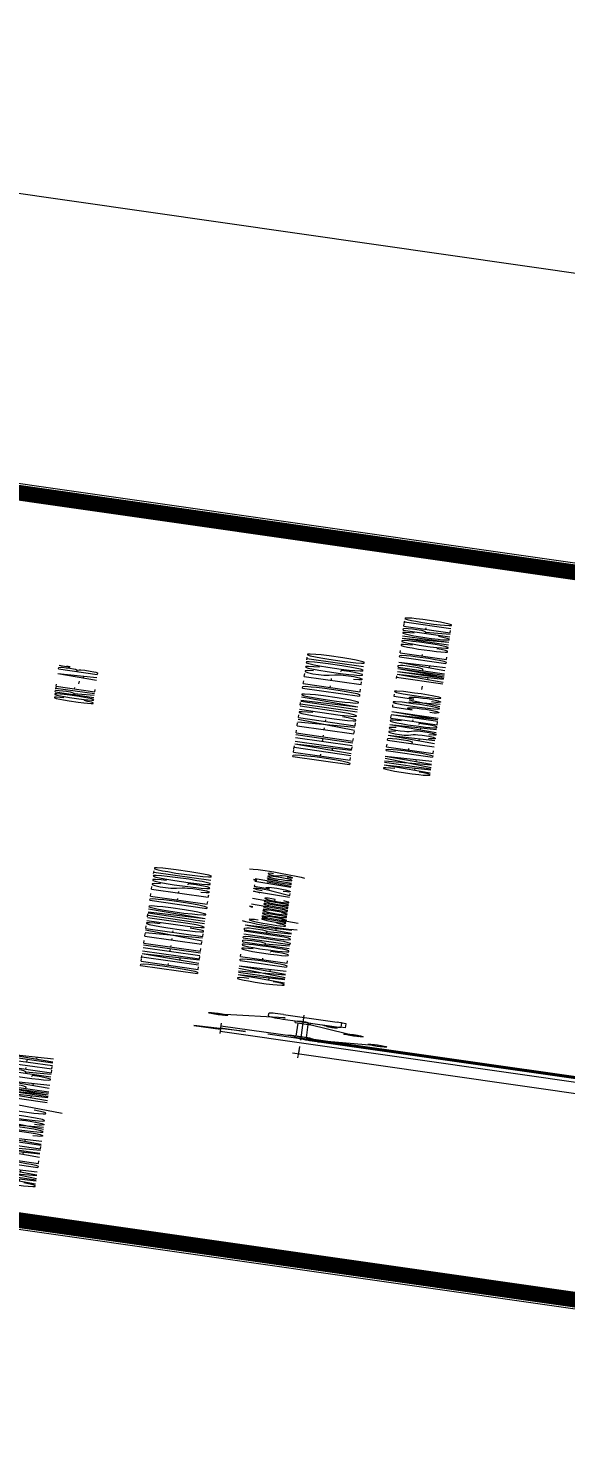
# Model space of a CAD drawing. Header units: millimetres. Extents: x -361192058 to 101130107379, y -14071650034 to 19218552450.
# Drawn here: x -134143 to -133939, y 40450 to 40991 of the extents above; entities that cross this region are included whole.
import ezdxf
from ezdxf.enums import TextEntityAlignment as Align

# ---------------------------------------------------------------- set-up
doc = ezdxf.new("R2010")
doc.units = ezdxf.units.MM
doc.header["$LTSCALE"] = 0.5
doc.linetypes.add('CENTER2', pattern=[28.575, 19.05, -3.175, 3.175, -3.175])
for name, color, linetype in [('02', 2, 'Continuous'), ('DETALLHES_HIDRAULICO', 4, 'Continuous'), ('TXT_0', 7, 'Continuous'), ('TXT_1', 3, 'Continuous'), ('TXT_2', 6, 'Continuous')]:
    doc.layers.add(name, color=color, linetype=linetype)
doc.styles.add('ADITIVOCAD', font='ROMANS.shx')
doc.styles.get("Standard").update_dxf_attribs({"font": 'txt.shx', "height": 0.12})

# ---------------------------------------------------------------- blocks, each defined once
blk = doc.blocks.new('_ARCHTICK')
at = {"color": 0, "linetype": 'ByBlock', "const_width": 0.15}
blk.add_lwpolyline([(-0.5, -0.5), (0.5, 0.5)], dxfattribs=at)
blk = doc.blocks.new('ADS_DET_CG125L')
at = {"layer": 'TXT_2', "style": 'ADITIVOCAD'}
for s, height, p in [('DETALHE EXECUTIVO DE ESGOTO', 0.055, (0.4912, 0.0848)), ('CAIXA DE GORDURA', 0.045, (0.4912, 0.0012))]:
    blk.add_text(s, height=height, dxfattribs=at).set_placement(p)
at = {"layer": 'TXT_2', "style": 'ADITIVOCAD', "oblique": 20}
blk.add_text('(Capacidade 125 litros)', height=0.035, dxfattribs=at).set_placement((1.1981, 0.0079))
blk = doc.blocks.new('ADS_DET_CP50')
at = {"layer": 'TXT_1', "style": 'ADITIVOCAD'}
blk.add_text('CORTE - A B`', height=0.0375, dxfattribs=at).set_placement((0.8434, 0.3431), align=Align.MIDDLE)
at = {"layer": 'TXT_2', "style": 'ADITIVOCAD'}
for s, height, p in [('DETALHE EXECUTIVO DE ESGOTO', 0.055, (0.3303, 0.0723)), ('CAIXA DE PASSAGEM 50x50 - TAMPA DE CONCRETO', 0.045, (0.3295, -0.0055))]:
    blk.add_text(s, height=height, dxfattribs=at).set_placement(p)
blk = doc.blocks.new('APROVADO QUADRA 21.2 MBVII')
at = {"lineweight": 18}
blk.add_lwpolyline([(3864.7239, 2517.8679), (4064.6387, 2517.8679), (4064.6387, 2359.9753), (3864.7239, 2359.9753)], close=True, dxfattribs=at)
at = {"layer": '02', "lineweight": 18}
blk.add_lwpolyline([(3979.6187, 2385.7337), (4040.8187, 2385.7337), (4040.8187, 2430.2837), (3979.6187, 2430.2837)], close=True, dxfattribs=at)
at = {"layer": '02', "lineweight": 18, "const_width": 0.1}
blk.add_lwpolyline([(3980.3687, 2386.4837), (4040.0687, 2386.4837), (4040.0687, 2429.5337), (3980.3687, 2429.5337)], close=True, dxfattribs=at)
at = {"layer": 'DETALLHES_HIDRAULICO', "lineweight": 18}
for p, q in [((4000.0599, 2410.828), (4000.2663, 2410.828)), ((3998.7164, 2410.6646), (3998.6943, 2410.6863)), ((3998.7164, 2410.5438), (3998.7164, 2410.6646)), ((3999.9669, 2410.735), (3999.9669, 2410.637)), ((4000.3593, 2410.735), (4000.3593, 2410.389)), ((3998.6285, 2410.6433), (3998.7002, 2410.6433)), ((3999.8213, 2410.637), (3998.7164, 2410.637)), ((3999.8213, 2410.5706), (3998.7164, 2410.5706)), ((3999.8213, 2410.6542), (3999.9429, 2410.6542)), ((3999.9669, 2410.637), (3999.9429, 2410.637)), ((3999.9669, 2410.5706), (3999.9429, 2410.5706)), ((3999.9669, 2410.5706), (3999.9669, 2410.389)), ((3998.5415, 2410.4834), (3998.5415, 2407.6276)), ((3998.619, 2410.4834), (3998.619, 2407.6276)), ((3998.6285, 2410.565), (3998.7002, 2410.565)), ((3998.7164, 2410.5438), (3998.6943, 2410.5221)), ((3999.8213, 2410.5541), (3999.9429, 2410.5541)), ((3999.9669, 2410.4798), (3999.8416, 2410.4171)), ((3999.8416, 2410.4171), (3999.8588, 2410.3827)), ((3999.9669, 2410.4368), (3999.8588, 2410.3827)), ((3999.8659, 2410.4393), (3999.8633, 2410.438)), ((3999.8633, 2410.438), (3999.8886, 2410.3875)), ((3999.8659, 2410.4393), (3999.8912, 2410.3888)), ((3999.8907, 2410.4517), (3999.8881, 2410.4504)), ((3999.8881, 2410.4504), (3999.9134, 2410.3999)), ((3999.8912, 2410.3888), (3999.8886, 2410.3875)), ((3999.8907, 2410.4517), (3999.916, 2410.4012)), ((3999.916, 2410.4012), (3999.9134, 2410.3999)), ((3999.9205, 2410.4666), (3999.9177, 2410.4652)), ((3999.9177, 2410.4652), (3999.943, 2410.4147)), ((3999.9205, 2410.4666), (3999.9457, 2410.4161)), ((3999.9457, 2410.4161), (3999.943, 2410.4147)), ((3999.9979, 2410.3294), (3999.976, 2410.3671)), ((3999.9979, 2410.358), (4000.3283, 2410.358)), ((3999.9979, 2410.3294), (4000.3283, 2410.3294)), ((4000.3283, 2410.3294), (4000.3502, 2410.3671))]:
    blk.add_line(p, q, dxfattribs=at)
for points in [[(3998.6285, 2410.6433), (3998.6285, 2410.565, 0.41461)], [(3998.7002, 2410.565), (3998.7002, 2410.6433, 0.414614)], [(3999.8213, 2410.6542), (3999.8213, 2410.5541, 0.415805)], [(3999.9429, 2410.5541), (3999.9429, 2410.6542, 0.41647)], [(3998.6283, 2410.4973), (3998.6283, 2410.5473, 0.414214), (3998.6205, 2410.5551), (3998.5399, 2410.5551, 0.414214), (3998.5321, 2410.5473), (3998.5321, 2410.4973)]]:
    blk.add_lwpolyline(points, format="xyb", dxfattribs=at)
blk.add_lwpolyline([(3998.5228, 2410.4896, 0.414214), (3998.529, 2410.4834), (3998.6314, 2410.4834, 0.414214), (3998.6376, 2410.4896), (3998.6376, 2410.4911, 0.414214), (3998.6314, 2410.4973), (3998.529, 2410.4973, 0.414214), (3998.5228, 2410.4911)], format="xyb", close=True, dxfattribs=at)
for centre, radius, start, end in [((4000.0599, 2410.735), 0.093, 90, 180), ((4000.2663, 2410.735), 0.093, 0, 90), ((3998.6323, 2410.5473), 0.0911, 92.38391, 175.09887), ((3999.9355, 2410.6038), 0.0457, 313.33005, 46.66995), ((3998.6288, 2410.5573), 0.01, 91.68259, 193.01672), ((3999.9979, 2410.389), 0.031, 180, 270), ((4000.3283, 2410.389), 0.031, 270, 0)]:
    blk.add_arc(centre, radius, start, end, dxfattribs=at)
at = {"layer": 'TXT_0', "lineweight": 18}
for p, q in [((4000.0854, 2410.7259), (3999.6719, 2411.1059)), ((3998.6091, 2410.5339), (3998.8612, 2410.1639)), ((3999.8623, 2410.5679), (3999.5106, 2410.3094))]:
    blk.add_line(p, q, dxfattribs=at)
at = {"layer": 'TXT_0', "linetype": 'CENTER2', "lineweight": 18}
for p, q in [((3998.5802, 2410.8165), (3998.5802, 2405.4548)), ((4000.5348, 2410.6042), (3998.4464, 2410.6042))]:
    blk.add_line(p, q, dxfattribs=at)
at = {"layer": 'TXT_0', "linetype": 'ByBlock', "lineweight": 18}
for p, q in [((3997.9036, 2410.6042), (3997.2166, 2410.6042)), ((3997.2748, 2403.7448), (3997.2748, 2410.6429))]:
    blk.add_line(p, q, dxfattribs=at)
at = {"layer": 'TXT_0', "linetype": 'CENTER2', "lineweight": 18}
blk.add_lwpolyline([(3998.8996, 2411.1204), (3998.5061, 2411.1204), (3998.5061, 2410.9597), (3998.3972, 2411.2913), (3998.3972, 2411.1204), (3998.054, 2411.1204)], dxfattribs=at)
at = {"layer": 'TXT_0', "lineweight": 18, "const_width": 0.0103}
for points in [[(4000.0802, 2410.7259, 1), (4000.0906, 2410.7259, 1)], [(3999.8572, 2410.5679, 1), (3999.8675, 2410.5679, 1)], [(3998.6039, 2410.5339, 1), (3998.6143, 2410.5339, 1)]]:
    blk.add_lwpolyline(points, format="xyb", close=True, dxfattribs=at)
at = {"layer": 'TXT_0', "lineweight": 18}
for centre in [(3999.6262, 2411.1479), (3999.4606, 2410.2726), (3998.8959, 2410.1125)]:
    blk.add_circle(centre, 0.062, dxfattribs=at)
at = {"layer": 'TXT_1', "lineweight": 18}
for p, q in [((3998.2291, 2411.1204), (3998.2291, 2403.7836)), ((3998.6943, 2411.1204), (3998.6943, 2410.6433)), ((3998.6943, 2410.565), (3998.6943, 2407.5458))]:
    blk.add_line(p, q, dxfattribs=at)
at = {"lineweight": 18}
for name, p, xscale, yscale, zscale in [('ADS_DET_CP50', (4019.3733, 2410.0613), 6.654090768922506, 6.654090768922506, 6.654090768922506), ('ADS_DET_CG125L', (3999.3505, 2410.7497), 6.67507638106508, 6.67507638106508, 6.67507638106508)]:
    blk.add_blockref(name, p, dxfattribs=dict(at, xscale=xscale, yscale=yscale, zscale=zscale))
at = {"layer": 'TXT_0', "linetype": 'ByBlock', "lineweight": 18, "xscale": 0.05040300537806053, "yscale": 0.05040300537806053, "zscale": 0.05040300537806053, "rotation": 90}
blk.add_blockref('_ARCHTICK', (3997.2748, 2410.6042), dxfattribs=at)
at = {"color": 0, "lineweight": 13, "flags": 8}
for p in [(4700.7247, 2280.1125), (4699.5738, 2277.8964), (4702.3546, 2276.195), (4703.6722, 2274.085), (4699.8445, 2272.2194), (4703.0488, 2270.137), (4703.0877, 2267.9803), (4700.6523, 2261.5216), (4700.7007, 2257.1593)]:
    blk.add_attdef('NIVEL', p, '', height=0.075, dxfattribs=at)
for rotation, width, p in [(90, 0.8, (4700.8205, 2275.7521)), (270, 0.6, (4703.8437, 2274.9021)), (90, 0.8, (4701.5575, 2268.5021)), (180, 0.6, (4651.1817, 2236.1931))]:
    blk.add_attdef('$PORTA', text='', height=0.09, rotation=rotation, dxfattribs=dict(at, width=width)).set_placement(p, align=Align.MIDDLE)
for p in [(4654.176, 2240.463), (4648.499, 2240.1923), (4633.4388, 2239.3361), (4637.8012, 2239.3845), (4656.3921, 2239.3121), (4652.4746, 2237.6822), (4644.2598, 2236.9491), (4646.4166, 2236.988), (4650.3646, 2236.3646)]:
    blk.add_attdef('NIVEL', p, '', height=0.075, rotation=270, dxfattribs=at)
at = {"color": 0, "lineweight": 13, "width": 0.8, "flags": 8}
for p in [(4652.0317, 2239.2163), (4644.7817, 2238.4793)]:
    blk.add_attdef('$PORTA', text='', height=0.09, dxfattribs=at).set_placement(p, align=Align.MIDDLE)
at = {"layer": 'TXT_1', "lineweight": 18, "style": 'ADITIVOCAD'}
for s, p in [('A', (3999.6262, 2411.1479)), ('B', (3999.4606, 2410.2726)), ('C', (3998.8959, 2410.1125))]:
    blk.add_text(s, height=0.0698, dxfattribs=at).set_placement(p, align=Align.MIDDLE)
at = {"layer": 'TXT_2', "lineweight": 18, "style": 'ADITIVOCAD'}
blk.add_text('CAIXA DE AREIA 50x50 C/ TAMPA GRELHA', height=0.313935, dxfattribs=at).set_placement((3983.1804, 2412.1492))

msp = doc.modelspace()

# ---------------------------------------------------------------- block references
at = {"layer": '02', "color": 0, "lineweight": 30, "xscale": -4.574818403918471, "yscale": -59.40450511825884, "zscale": 4.574818403918471, "rotation": 261.8606972171988}
msp.add_blockref('APROVADO QUADRA 21.2 MBVII', (5129.041, 2225.201), dxfattribs=at)

doc.saveas('drawing.dxf')
